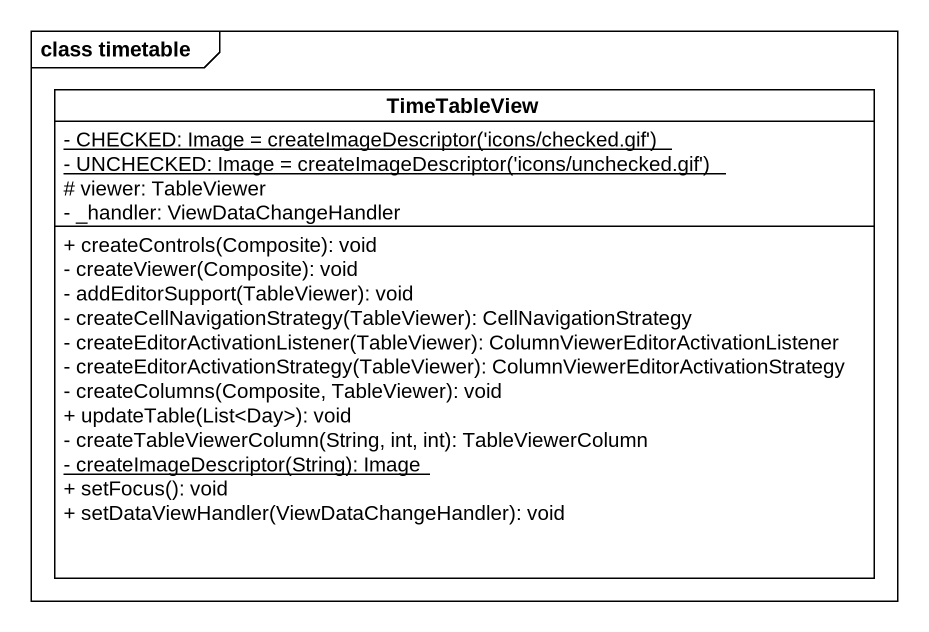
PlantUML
@startuml
mainframe class timetable
hide circle
hide empty members
skinparam classAttributeIconSize 0
class TimeTableView {
  {static} {field} - CHECKED: Image = createImageDescriptor('icons/checked.gif')
  {static} {field} - UNCHECKED: Image = createImageDescriptor('icons/unchecked.gif')
  # viewer: TableViewer
  - _handler: ViewDataChangeHandler
  + createControls(Composite): void
  - createViewer(Composite): void
  - addEditorSupport(TableViewer): void
  - createCellNavigationStrategy(TableViewer): CellNavigationStrategy
  - createEditorActivationListener(TableViewer): ColumnViewerEditorActivationListener
  - createEditorActivationStrategy(TableViewer): ColumnViewerEditorActivationStrategy
  - createColumns(Composite, TableViewer): void
  + updateTable(List<Day>): void
  - createTableViewerColumn(String, int, int): TableViewerColumn
  {static} - createImageDescriptor(String): Image
  + setFocus(): void
  + setDataViewHandler(ViewDataChangeHandler): void
}
@enduml
